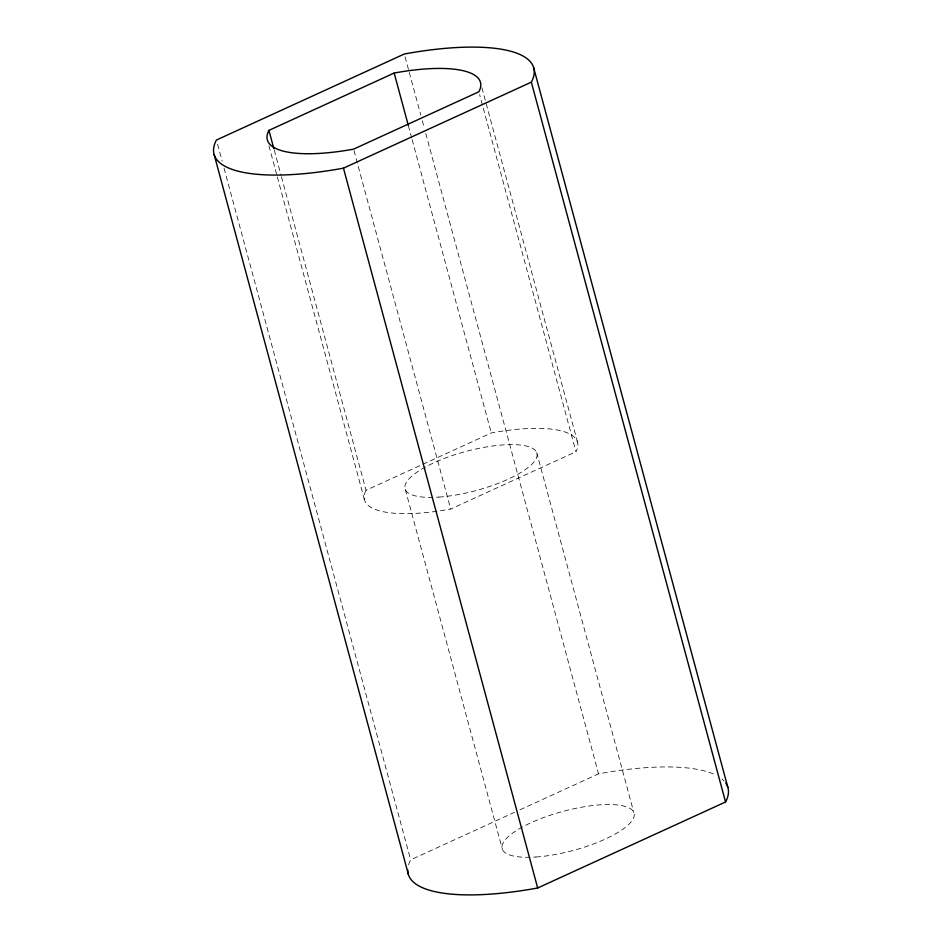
<?xml version="1.0" encoding="UTF-8"?>
<svg xmlns="http://www.w3.org/2000/svg" width="942" height="942" viewBox="0 0 942 942"><rect width="100%" height="100%" fill="white"/><g stroke="black" fill="none" stroke-linecap="round" stroke-linejoin="round"><path stroke-width="0.71" stroke-dasharray="4.71 3.53" d="M281.446 176.766L366.038 490.287L491.288 432.955A110.379 32.64 -15.1 0 1 575.962 451.713L479.619 94.636M366.038 490.287A110.379 32.64 -15.1 0 0 450.712 509.045L575.962 451.713M408.569 864.85A165.568 48.96 -15.1 0 1 410.665 859.846L514.603 812.263M519.925 809.826L598.535 773.841A165.568 48.96 -15.1 0 1 715.484 774.925M481.904 87.747L577.493 441.986M536.693 452.49L633.801 812.404M405.084 56.85L408.91 71.05M409.299 72.463L420.791 115.065M422.322 120.741L424.23 127.841M425.772 133.517L598.535 773.841M408.322 125.463L411.76 138.215M412.137 139.64L491.288 432.955M353.98 150.555L450.712 509.045M405.307 489.51L502.427 849.425M274.24 150.061L281.069 175.365M268.929 145.763L276.96 175.518M277.337 176.943L364.507 500.014M217.578 144.232L222.135 161.106M224.031 168.135L410.665 859.846M721.937 778.999A165.568 48.96 -15.1 0 1 724.021 780.942M438.819 497.093A68.295 20.194 -15.1 0 0 537.14 454.491A68.295 20.194 -15.1 0 0 437.041 461.415A68.295 20.194 -15.1 0 0 438.819 497.093M535.927 857.008A68.295 20.194 -15.1 0 0 634.249 814.406A68.295 20.194 -15.1 0 0 534.161 821.33A68.295 20.194 -15.1 0 0 535.927 857.008"/><path stroke-width="1.41" d="M268.929 130.373L394.168 73.04A110.379 32.64 -15.1 0 1 478.854 91.798L353.603 149.13A110.379 32.64 -15.1 0 1 268.929 130.373L273.863 148.648M531.335 82.154A165.568 48.96 -15.1 0 0 404.318 54.012L216.448 140.017A165.568 48.96 -15.1 0 0 343.465 168.159L531.335 82.154L725.552 801.983L537.682 887.988A165.568 48.96 -15.1 0 1 407.756 869.749M533.619 67.565L727.848 787.394M394.168 73.04L408.322 125.463M343.465 168.159L537.682 887.988M214.152 154.606L408.381 874.435M725.705 783.002A165.568 48.96 -15.1 0 1 725.552 801.983"/></g></svg>
